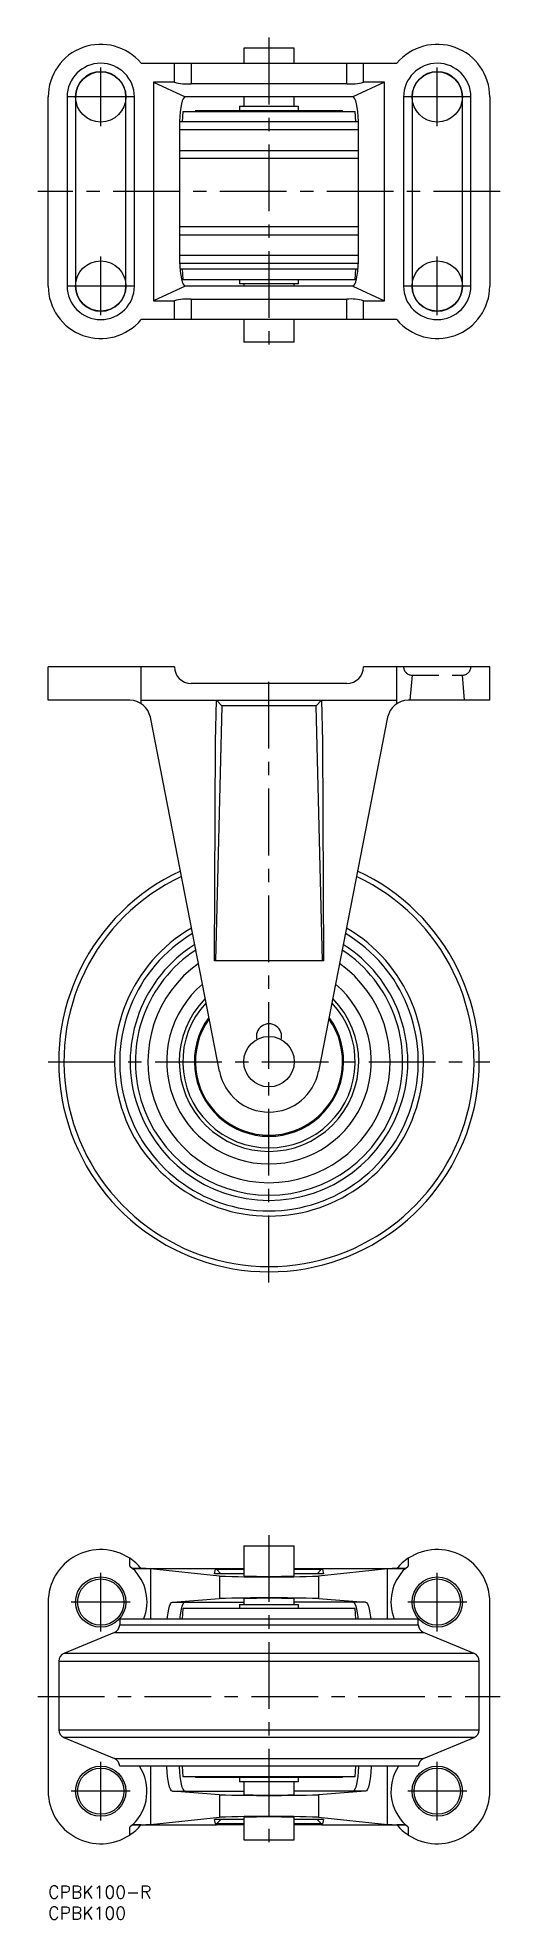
# Model space of a CAD drawing. Extents: x -2 to 420, y -8 to 440.
# Drawn here: x -2.5 to 107.5, y -8 to 439.8 of the extents above.
import ezdxf

# ---------------------------------------------------------------- set-up
doc = ezdxf.new("R2010")
doc.units = 0
doc.header["$LTSCALE"] = 0.5
doc.linetypes.add('CENTER', pattern=[50.8, 31.75, -6.35, 6.35, -6.35])
doc.linetypes.add('DASHED', pattern=[19.05, 12.7, -6.35])
for name, color, linetype in [('MSM_CENTER', 1, 'CENTER'), ('MSM_CONTINUOUS', 7, 'CONTINUOUS'), ('MSM_DASHED', 4, 'DASHED'), ('MSM_PART_NUMBER', 7, 'CONTINUOUS')]:
    doc.layers.add(name, color=color, linetype=linetype)
doc.styles.get("Standard").update_dxf_attribs({"font": 'txt.shx', "height": 3, "bigfont": 'bigfont.shx'})

# ---------------------------------------------------------------- blocks, each defined once
blk = doc.blocks.new('*U2')
at = {"layer": 'MSM_PART_NUMBER'}
blk.add_text('CPBK100-R', height=3, dxfattribs=at).set_placement((0, -3))
blk = doc.blocks.new('*U3')
at = {"layer": 'MSM_PART_NUMBER'}
blk.add_text('CPBK100', height=3, dxfattribs=at).set_placement((0, -8))

msp = doc.modelspace()

# ---------------------------------------------------------------- linework, layer by layer
at = {"layer": 'MSM_CENTER'}
for p, q in [((52.5, 439.78), (52.5, 364.78)), ((12.5, 418.71), (12.5, 432.68)), ((92.5, 418.71), (92.5, 432.68)), ((19.5, 425.68), (5.5, 425.68)), ((99.5, 425.68), (85.5, 425.68)), ((107.5, 403.18), (-2.5, 403.18)), ((12.5, 373.71), (12.5, 387.68)), ((92.5, 373.71), (92.5, 387.68)), ((19.5, 380.68), (5.5, 380.68)), ((99.5, 380.68), (85.5, 380.68)), ((52.5, 143.59), (52.5, 288.59)), ((0, 196.09), (105, 196.09)), ((52.5, 83.4), (52.5, 8.4)), ((12.5, 60.52), (12.5, 74.5)), ((92.5, 60.52), (92.5, 74.5)), ((19.5, 67.5), (5.5, 67.5)), ((99.5, 67.5), (85.5, 67.5)), ((-2.5, 45), (107.5, 45)), ((12.5, 15.52), (12.5, 29.5)), ((92.5, 15.52), (92.5, 29.5)), ((19.5, 22.5), (5.5, 22.5)), ((99.5, 22.5), (85.5, 22.5))]:
    msp.add_line(p, q, dxfattribs=at)
at = {"layer": 'MSM_CONTINUOUS'}
for p, q in [((46.5, 437.28), (46.5, 433.68)), ((58.5, 437.28), (46.5, 437.28)), ((58.5, 433.68), (58.5, 437.28)), ((22.1, 433.68), (82.9, 433.68)), ((30, 429.18), (30, 433.68)), ((34, 433.68), (34, 428.82)), ((71, 428.82), (71, 433.68)), ((75, 429.18), (75, 433.68)), ((0, 380.68), (0, 425.68)), ((4.5, 425.68), (4.5, 380.68)), ((6.5, 425.68), (4.5, 425.68)), ((6.5, 425.68), (6.5, 380.68)), ((20.5, 425.68), (18.5, 425.68)), ((18.5, 380.68), (18.5, 425.68)), ((20.5, 380.68), (20.5, 425.68)), ((30, 429.18), (25, 429.18)), ((25, 429.18), (25, 377.18)), ((25, 429.18), (32.56, 425.68)), ((32.33, 425.56), (32.1, 425.23)), ((32.56, 425.68), (32.33, 425.56)), ((72.44, 425.68), (32.56, 425.68)), ((71, 428.82), (34, 428.82)), ((46.5, 425.68), (46.5, 423.46)), ((58.5, 423.46), (58.5, 425.68)), ((80, 429.18), (72.44, 425.68)), ((72.67, 425.56), (72.44, 425.68)), ((72.9, 425.23), (72.67, 425.56)), ((80, 429.18), (75, 429.18)), ((80, 377.18), (80, 429.18)), ((84.5, 425.68), (84.5, 380.68)), ((86.5, 425.68), (84.5, 425.68)), ((86.5, 425.68), (86.5, 380.68)), ((100.5, 425.68), (98.5, 425.68)), ((98.5, 380.68), (98.5, 425.68)), ((100.5, 380.68), (100.5, 425.68)), ((105, 425.68), (105, 380.68)), ((31.3, 421.05), (31.24, 419.89)), ((31.4, 422.15), (31.3, 421.05)), ((31.53, 423.15), (31.4, 422.15)), ((31.7, 424.01), (31.53, 423.15)), ((31.89, 424.71), (31.7, 424.01)), ((32, 422.23), (31.86, 419.73)), ((32.1, 425.23), (31.89, 424.71)), ((32, 422.23), (73, 422.23)), ((35, 422.46), (35, 422.23)), ((35, 422.46), (70, 422.46)), ((45.5, 423.46), (45.5, 422.46)), ((45.5, 423.46), (59.5, 423.46)), ((59.5, 422.46), (59.5, 423.46)), ((70, 422.23), (70, 422.46)), ((73.11, 424.71), (72.9, 425.23)), ((73.14, 419.73), (73, 422.23)), ((73.3, 424.01), (73.11, 424.71)), ((73.47, 423.15), (73.3, 424.01)), ((73.6, 422.15), (73.47, 423.15)), ((73.7, 421.05), (73.6, 422.15)), ((73.76, 419.89), (73.7, 421.05)), ((31.24, 419.89), (31.22, 418.68)), ((31.22, 418.68), (31.22, 387.68)), ((73.78, 417.88), (31.22, 417.88)), ((73.76, 419.73), (31.24, 419.73)), ((73.78, 418.68), (73.76, 419.89)), ((73.78, 387.68), (73.78, 418.68)), ((31.22, 412.91), (73.78, 412.91)), ((73.78, 411.06), (31.22, 411.06)), ((73.78, 394.73), (31.22, 394.73)), ((31.22, 392.88), (73.78, 392.88)), ((73.78, 387.91), (31.22, 387.91)), ((31.22, 387.68), (31.24, 386.48)), ((31.24, 386.48), (31.3, 385.31)), ((73.74, 386.06), (31.26, 386.06)), ((31.3, 385.31), (31.4, 384.21)), ((73.6, 384.21), (73.7, 385.31)), ((73.7, 385.31), (73.76, 386.48)), ((73.76, 386.48), (73.78, 387.68)), ((6.5, 380.68), (4.5, 380.68)), ((20.5, 380.68), (18.5, 380.68)), ((32.56, 380.68), (25, 377.18)), ((31.35, 384.73), (73.65, 384.73)), ((31.4, 384.21), (31.53, 383.22)), ((31.53, 383.22), (31.7, 382.35)), ((31.7, 382.35), (31.89, 381.65)), ((31.86, 384.73), (32, 382.23)), ((31.89, 381.65), (32.1, 381.13)), ((32, 382.23), (73, 382.23)), ((32.1, 381.13), (32.33, 380.8)), ((32.33, 380.8), (32.56, 380.68)), ((72.44, 380.68), (32.56, 380.68)), ((45.5, 382.23), (45.5, 381.23)), ((59.5, 381.23), (45.5, 381.23)), ((46.5, 381.23), (46.5, 380.68)), ((58.5, 380.68), (58.5, 381.23)), ((59.5, 381.23), (59.5, 382.23)), ((72.44, 380.68), (72.67, 380.8)), ((72.44, 380.68), (80, 377.18)), ((72.67, 380.8), (72.9, 381.13)), ((72.9, 381.13), (73.11, 381.65)), ((73, 382.23), (73.14, 384.73)), ((73.11, 381.65), (73.3, 382.35)), ((73.3, 382.35), (73.47, 383.22)), ((73.47, 383.22), (73.6, 384.21)), ((86.5, 380.68), (84.5, 380.68)), ((100.5, 380.68), (98.5, 380.68)), ((25, 377.18), (30, 377.18)), ((30, 372.68), (30, 377.18)), ((34, 377.54), (71, 377.54)), ((34, 377.54), (34, 372.68)), ((71, 372.68), (71, 377.54)), ((75, 372.68), (75, 377.18)), ((75, 377.18), (80, 377.18)), ((82.9, 372.68), (22.1, 372.68)), ((46.5, 372.68), (46.5, 367.28)), ((58.5, 367.28), (58.5, 372.68)), ((58.5, 367.28), (46.5, 367.28)), ((0, 282.09), (0, 290.09)), ((30, 290.09), (0, 290.09)), ((22.1, 281.28), (22.1, 290.09)), ((105, 290.09), (75, 290.09)), ((82.9, 281.28), (82.9, 290.09)), ((105, 282.09), (105, 290.09)), ((71, 286.09), (34, 286.09)), ((19.38, 282.09), (0, 282.09)), ((22.1, 282.09), (82.9, 282.09)), ((40.72, 193.8), (24.29, 278.04)), ((39.76, 272.29), (40, 282.09)), ((41.27, 280.79), (39.8, 220.1)), ((41.27, 280.79), (40, 282.09)), ((63.73, 280.79), (41.27, 280.79)), ((63.73, 280.79), (65, 282.09)), ((65.2, 220.1), (63.73, 280.79)), ((80.71, 278.04), (64.28, 193.8)), ((65, 282.09), (65.24, 272.29)), ((105, 282.09), (85.62, 282.09)), ((39.57, 220.1), (39.76, 272.29)), ((65.24, 272.29), (65.43, 220.1)), ((65.43, 220.1), (39.57, 220.1)), ((46.5, 80.9), (46.5, 73.74)), ((46.5, 80.9), (58.5, 80.9)), ((58.5, 73.74), (58.5, 80.9)), ((19.38, 76.08), (19.38, 77.94)), ((85.62, 77.94), (85.62, 76.08)), ((19.38, 76.08), (20.05, 75.5)), ((20.05, 75.5), (22.1, 75.5)), ((22.1, 75.5), (40, 75.5)), ((40.72, 73.7), (24.29, 75.42)), ((24.29, 75.42), (24.29, 63.45)), ((39.57, 74.23), (39.76, 75.3)), ((46.5, 74.23), (39.57, 74.23)), ((39.76, 75.3), (40, 75.5)), ((39.76, 75.3), (46.5, 75.3)), ((40, 75.3), (40, 75.5)), ((40, 75.5), (46.5, 75.5)), ((41.04, 74.23), (40, 75.3)), ((40.72, 73.7), (40.72, 68.36)), ((58.5, 75.5), (65, 75.5)), ((58.5, 75.3), (65.24, 75.3)), ((65.43, 74.23), (58.5, 74.23)), ((63.96, 74.23), (65, 75.3)), ((80.71, 75.42), (64.28, 73.7)), ((64.28, 73.7), (64.28, 68.36)), ((65, 75.5), (65.24, 75.3)), ((65, 75.5), (82.9, 75.5)), ((65, 75.3), (65, 75.5)), ((65.24, 75.3), (65.43, 74.23)), ((80.71, 63.45), (80.71, 75.42)), ((82.9, 75.5), (84.95, 75.5)), ((84.95, 75.5), (85.62, 76.08)), ((0, 67.5), (0, 22.5)), ((29.06, 67.05), (29.29, 67.38)), ((29.29, 67.38), (29.53, 67.5)), ((29.53, 67.5), (40.72, 68.36)), ((29.53, 67.5), (46.5, 67.5)), ((32.1, 67.05), (32.33, 67.38)), ((32.33, 67.38), (32.56, 67.5)), ((46.5, 68.32), (46.5, 66.95)), ((58.5, 66.95), (58.5, 68.32)), ((75.47, 67.5), (58.5, 67.5)), ((64.28, 68.36), (75.47, 67.5)), ((72.44, 67.5), (72.67, 67.38)), ((72.67, 67.38), (72.9, 67.05)), ((75.47, 67.5), (75.71, 67.38)), ((75.71, 67.38), (75.94, 67.05)), ((105, 22.5), (105, 67.5)), ((17, 63.45), (17, 62.12)), ((88, 63.45), (17, 63.45)), ((28.31, 63.45), (28.36, 63.97)), ((28.36, 63.97), (28.49, 64.96)), ((28.49, 64.96), (28.66, 65.83)), ((28.66, 65.83), (28.85, 66.53)), ((28.85, 66.53), (29.06, 67.05)), ((31.35, 63.45), (31.4, 63.97)), ((31.4, 63.97), (31.53, 64.96)), ((31.53, 64.96), (31.7, 65.83)), ((31.7, 65.83), (31.89, 66.53)), ((32, 65.95), (31.86, 63.45)), ((31.89, 66.53), (32.1, 67.05)), ((73, 65.95), (32, 65.95)), ((45.5, 66.95), (45.5, 65.95)), ((45.5, 66.95), (59.5, 66.95)), ((59.5, 65.95), (59.5, 66.95)), ((72.9, 67.05), (73.11, 66.53)), ((73.14, 63.45), (73, 65.95)), ((73.11, 66.53), (73.3, 65.83)), ((73.3, 65.83), (73.47, 64.96)), ((73.47, 64.96), (73.6, 63.97)), ((73.6, 63.97), (73.65, 63.45)), ((75.94, 67.05), (76.15, 66.53)), ((76.15, 66.53), (76.34, 65.83)), ((76.34, 65.83), (76.51, 64.96)), ((76.51, 64.96), (76.64, 63.97)), ((76.64, 63.97), (76.69, 63.45)), ((88, 62.12), (88, 63.45)), ((15.76, 60.27), (3.74, 55.3)), ((15.76, 60.27), (89.24, 60.27)), ((17, 62.12), (88, 62.12)), ((101.26, 55.3), (89.24, 60.27)), ((101.26, 55.3), (3.74, 55.3)), ((2.5, 53.45), (2.5, 37.12)), ((2.5, 53.45), (102.5, 53.45)), ((102.5, 37.12), (102.5, 53.45)), ((2.5, 37.12), (102.5, 37.12)), ((3.74, 35.27), (15.76, 30.3)), ((101.26, 35.27), (3.74, 35.27)), ((89.24, 30.3), (101.26, 35.27)), ((15.76, 30.3), (89.24, 30.3)), ((88, 28.45), (17, 28.45)), ((24.29, 28.45), (24.29, 14.58)), ((28.2, 28.3), (28.2, 28.45)), ((28.26, 27.13), (28.2, 28.3)), ((28.36, 26.03), (28.26, 27.13)), ((31.24, 28.3), (31.24, 28.45)), ((31.3, 27.13), (31.24, 28.3)), ((31.4, 26.03), (31.3, 27.13)), ((31.86, 28.45), (32, 25.95)), ((73, 25.95), (73.14, 28.45)), ((73.7, 27.13), (73.6, 26.03)), ((73.76, 28.3), (73.7, 27.13)), ((73.76, 28.45), (73.76, 28.3)), ((76.74, 27.13), (76.64, 26.03)), ((76.8, 28.3), (76.74, 27.13)), ((76.8, 28.45), (76.8, 28.3)), ((80.71, 14.58), (80.71, 28.45)), ((28.49, 25.04), (28.36, 26.03)), ((28.66, 24.17), (28.49, 25.04)), ((28.85, 23.47), (28.66, 24.17)), ((29.06, 22.95), (28.85, 23.47)), ((29.29, 22.62), (29.06, 22.95)), ((29.53, 22.5), (29.29, 22.62)), ((29.53, 22.5), (46.5, 22.5)), ((40.72, 21.64), (29.53, 22.5)), ((31.53, 25.04), (31.4, 26.03)), ((31.7, 24.17), (31.53, 25.04)), ((31.89, 23.47), (31.7, 24.17)), ((32.1, 22.95), (31.89, 23.47)), ((73, 25.95), (32, 25.95)), ((32.33, 22.62), (32.1, 22.95)), ((32.56, 22.5), (32.33, 22.62)), ((35, 25.95), (35, 25.73)), ((70, 25.73), (35, 25.73)), ((45.5, 25.73), (45.5, 24.73)), ((59.5, 24.73), (45.5, 24.73)), ((46.5, 24.73), (46.5, 21.68)), ((58.5, 21.68), (58.5, 24.73)), ((75.47, 22.5), (58.5, 22.5)), ((59.5, 24.73), (59.5, 25.73)), ((75.47, 22.5), (64.28, 21.64)), ((70, 25.73), (70, 25.95)), ((72.67, 22.62), (72.44, 22.5)), ((72.9, 22.95), (72.67, 22.62)), ((73.11, 23.47), (72.9, 22.95)), ((73.3, 24.17), (73.11, 23.47)), ((73.47, 25.04), (73.3, 24.17)), ((73.6, 26.03), (73.47, 25.04)), ((75.71, 22.62), (75.47, 22.5)), ((75.94, 22.95), (75.71, 22.62)), ((76.15, 23.47), (75.94, 22.95)), ((76.34, 24.17), (76.15, 23.47)), ((76.51, 25.04), (76.34, 24.17)), ((76.64, 26.03), (76.51, 25.04)), ((40.72, 21.64), (40.72, 16.3)), ((64.28, 21.64), (64.28, 16.3)), ((20.05, 14.5), (19.38, 13.92)), ((19.38, 12.06), (19.38, 13.92)), ((22.1, 14.5), (20.05, 14.5)), ((22.1, 14.5), (40, 14.5)), ((24.29, 14.58), (40.72, 16.3)), ((46.5, 15.77), (39.57, 15.77)), ((39.76, 14.7), (39.57, 15.77)), ((40, 14.5), (39.76, 14.7)), ((46.5, 14.7), (39.76, 14.7)), ((41.04, 15.77), (40, 14.7)), ((40, 14.5), (40, 14.7)), ((46.5, 14.5), (40, 14.5)), ((46.5, 16.26), (46.5, 10.9)), ((58.5, 10.9), (58.5, 16.26)), ((65.43, 15.77), (58.5, 15.77)), ((65.24, 14.7), (58.5, 14.7)), ((65, 14.5), (58.5, 14.5)), ((63.96, 15.77), (65, 14.7)), ((64.28, 16.3), (80.71, 14.58)), ((65.24, 14.7), (65, 14.5)), ((65, 14.5), (65, 14.7)), ((65, 14.5), (82.9, 14.5)), ((65.43, 15.77), (65.24, 14.7)), ((84.95, 14.5), (82.9, 14.5)), ((85.62, 13.92), (84.95, 14.5)), ((85.62, 13.92), (85.62, 12.06)), ((46.5, 10.9), (58.5, 10.9))]:
    msp.add_line(p, q, dxfattribs=at)
for centre, radius in [((12.5, 425.68), 5.98), ((92.5, 425.68), 5.98), ((12.5, 380.68), 5.98), ((92.5, 380.68), 5.98), ((52.5, 196.1), 6), ((12.5, 67.5), 5.98), ((12.5, 67.5), 5.5), ((92.5, 67.5), 5.98), ((92.5, 67.5), 5.5), ((12.5, 22.5), 5.98), ((12.5, 22.5), 5.5), ((92.5, 22.5), 5.98), ((92.5, 22.5), 5.5)]:
    msp.add_circle(centre, radius, dxfattribs=at)
for centre, radius, start, end in [((12.5, 425.68), 12.5, 39.7918, 180), ((92.5, 425.68), 12.5, 0, 140.2082), ((12.5, 425.68), 8, 0, 180), ((12.5, 425.68), 6, 0, 180), ((92.5, 425.68), 8, 0, 180), ((92.5, 425.68), 6, 0, 180), ((33.01, 440.2), 11.43, 254.7362, 274.9801), ((71.99, 440.2), 11.43, 265.0199, 285.2638), ((12.5, 380.68), 12.5, 180, 320.2082), ((12.5, 380.68), 8, 180, 0), ((12.5, 380.68), 6, 180, 0), ((92.5, 380.68), 12.5, 219.7918, 0), ((92.5, 380.68), 8, 180, 0), ((92.5, 380.68), 6, 180, 0), ((33.13, 364.8), 12.77, 86.0956, 104.1882), ((71.99, 366.16), 11.43, 74.7362, 94.9801), ((34, 290.09), 4, 180, 270), ((71, 290.09), 4, 270, 0), ((19.38, 277.09), 5, 11.0367, 90), ((85.62, 277.09), 5, 89.9999, 168.9634), ((52.5, 196.09), 50, 114.9211, 65.0789), ((52.5, 196.09), 48.76, 115.2802, 64.7198), ((52.5, 196.09), 36.74, 120.1, 59.9), ((52.5, 196.09), 35.5, 120.7904, 59.2096), ((52.5, 196.09), 33, 122.357, 57.643), ((52.5, 196.09), 31.77, 123.2253, 56.7747), ((52.5, 196.09), 28.79, 125.6707, 54.3293), ((52.5, 196.09), 24.33, 130.5795, 49.4205), ((52.5, 196.09), 21.34, 135.2506, 44.7494), ((52.5, 196.09), 20.5, 136.8593, 43.1407), ((52.5, 196.09), 17.75, 143.565, 36.435), ((52.5, 196.1), 17.5, 144.3285, 35.6715), ((52.5, 202.1), 3, 345.5225, 194.4775), ((52.5, 196.1), 12, 191.0367, 348.9633), ((12.5, 67.5), 12.5, 56.6, 180), ((12.5, 67.5), 12.5, 39.7919, 56.6), ((92.5, 67.5), 12.5, 123.4001, 140.2081), ((92.5, 67.5), 12.5, 0, 123.4), ((20.52, -10.06), 85.56, 87.4777, 90.3165), ((12.61, 67.55), 10.89, 337.8707, 46.8741), ((52.5, 423.25), 349.75, 268.0702, 271.9298), ((52.5, 220.68), 147.06, 267.6617, 272.3383), ((84.17, 5.73), 69.77, 89.3624, 92.8434), ((92.42, 67.54), 10.92, 133.1891, 202.0095), ((52.5, -410.41), 478.91, 88.5907, 91.4093), ((52.5, -129.89), 198.3, 88.2661, 91.7339), ((15, 62.12), 2, 292.4794, 0), ((90, 62.12), 2, 180, 247.5206), ((4.5, 53.45), 2, 112.4794, 180), ((100.5, 53.45), 2, 0, 67.5206), ((4.5, 37.12), 2, 180, 247.5206), ((100.5, 37.12), 2, 292.4794, 0), ((15, 28.45), 2, 0, 67.5206), ((12.57, 22.46), 10.92, 313.1993, 33.2212), ((92.43, 22.47), 10.93, 146.806, 226.8019), ((90, 28.45), 2, 112.4794, 180), ((12.5, 22.5), 12.5, 180, 303.4), ((92.5, 22.5), 12.5, 236.6, 0), ((52.5, 500.41), 478.91, 268.5907, 271.4093), ((51.19, 134.71), 113.13, 267.6265, 270.6659), ((54.18, 109.91), 88.34, 268.9073, 272.8002), ((12.5, 22.5), 12.5, 303.4, 320.2081), ((20.83, 84.27), 69.77, 269.3624, 272.8434), ((52.5, -333.25), 349.75, 88.0702, 91.9298), ((52.5, -128.45), 144.83, 87.6257, 92.3743), ((84.48, 100.06), 85.56, 267.4777, 270.3165), ((92.5, 22.5), 12.5, 219.792, 236.5998)]:
    msp.add_arc(centre, radius, start, end, dxfattribs=at)
at = {"layer": 'MSM_DASHED'}
for p, q in [((86.52, 288.09), (86, 282.09)), ((86.5, 288.09), (98.5, 288.09)), ((99, 282.09), (98.48, 288.09))]:
    msp.add_line(p, q, dxfattribs=at)
for centre, start, end in [((86.5, 290.09), 180, 270), ((98.5, 290.09), 270, 0)]:
    msp.add_arc(centre, 2, start, end, dxfattribs=at)

# ---------------------------------------------------------------- block references
at = {"layer": 'MSM_CONTINUOUS'}
for name in ['*U2', '*U3']:
    msp.add_blockref(name, (0, 0), dxfattribs=at)

doc.saveas('drawing.dxf')
